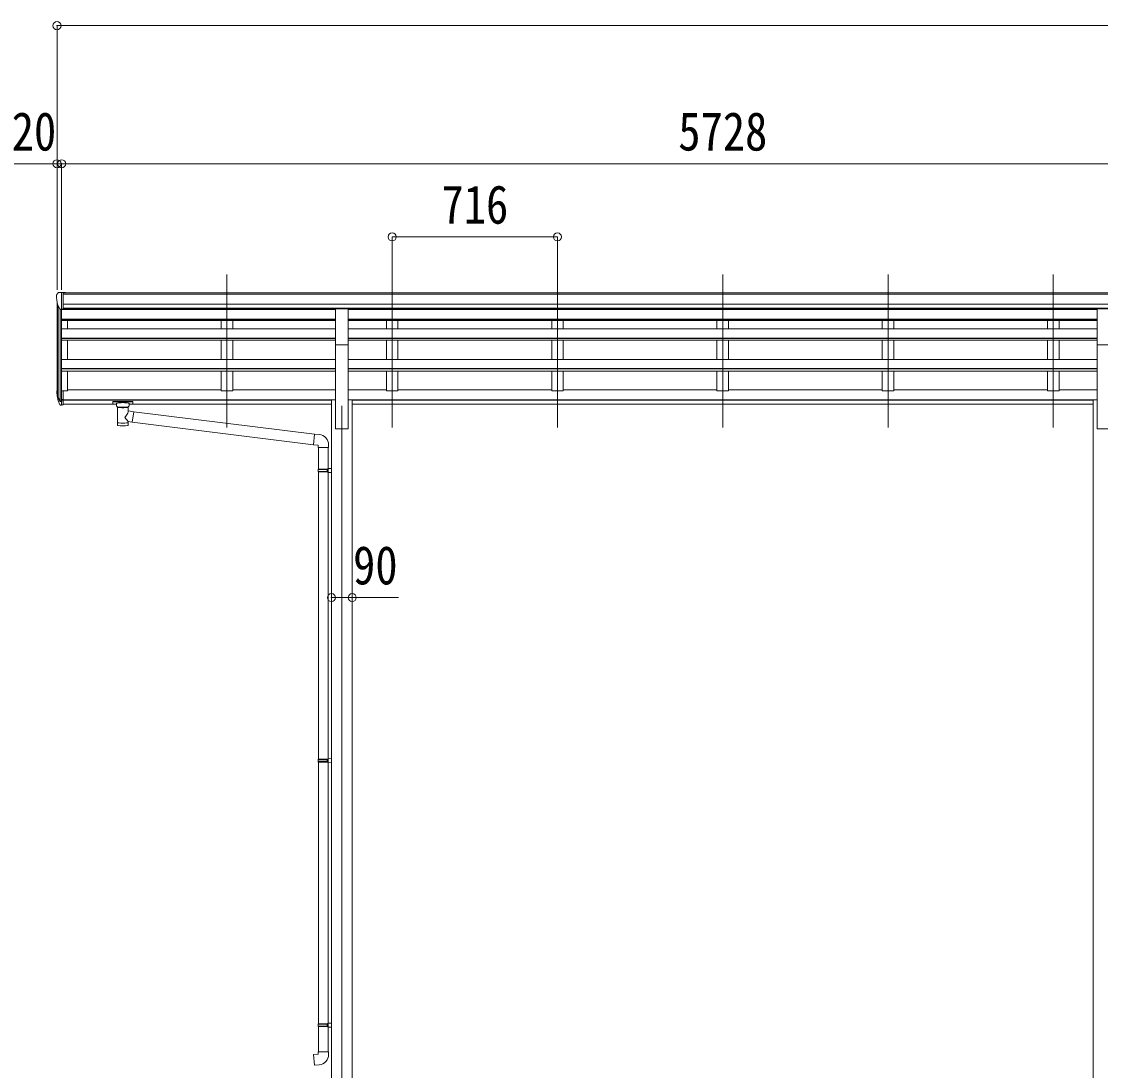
# Model space of a CAD drawing. Units: millimetres at full size. Extents: x -9783 to 9892, y -6828 to 6752.
# Drawn here: x -3208 to 1466, y -3855 to 686 of the extents above; entities that cross this region are included whole.
import ezdxf
from ezdxf.enums import TextEntityAlignment as Align

# ---------------------------------------------------------------- set-up
doc = ezdxf.new("R2010")
doc.units = ezdxf.units.MM
doc.header["$LTSCALE"] = 35
doc.header["$PDMODE"] = 32
doc.header["$PDSIZE"] = 35
for name, color, linetype, lineweight in [('0-1_本体', 4, 'Continuous', 9), ('0-2_部品', 7, 'Continuous', 9), ('0-8_PARTS2', 2, 'Continuous', 9), ('0-A_寸法', 6, 'Continuous', 9)]:
    doc.layers.add(name, color=color, linetype=linetype, lineweight=lineweight)
doc.styles.add('ＭＳ ゴシック', font='')
doc.styles.get('ＭＳ ゴシック').set_extended_font_data('MS Gothic')

msp = doc.modelspace()

# ---------------------------------------------------------------- linework, layer by layer
at = {"layer": '0-1_本体'}
for p, q in [((-3028.14, -489), (2676.86, -489)), ((-3028.14, -494.34), (2676.86, -494.34)), ((-3054.64, -914.73), (-3054.64, -525.75)), ((-3050.36, -544.55), (-3050.36, -937.3)), ((-3040.64, -559.9), (-3040.64, -955.31)), ((-3034.64, -560.38), (-3034.64, -910.87)), ((-3028.14, -537.88), (2686.86, -537.88)), ((-3028.14, -555.54), (2686.86, -555.54)), ((-3028.14, -557.92), (-1848.14, -557.92)), ((-3009.64, -560.92), (-3009.64, -557.92)), ((-2343.64, -558), (-2343.64, -560.3)), ((-2293.64, -558), (-2293.64, -560.3)), ((-1793.14, -557.92), (1451.86, -557.92)), ((-1627.64, -558), (-1627.64, -560.3)), ((-1577.64, -558), (-1577.64, -560.3)), ((-911.64, -558), (-911.64, -560.83)), ((-861.64, -558), (-861.64, -560.83)), ((-195.64, -557.92), (-195.64, -560.92)), ((-145.64, -557.92), (-145.64, -560.92)), ((520.36, -557.92), (520.36, -560.92)), ((570.36, -557.92), (570.36, -560.92)), ((1236.36, -557.92), (1236.36, -560.92)), ((1286.36, -557.92), (1286.36, -560.92)), ((-3034.64, -560.92), (-1848.14, -560.92)), ((-1848.14, -603.07), (-3034.64, -603.07)), ((-1848.14, -604.47), (-3034.64, -604.47)), ((-1793.14, -560.92), (1451.86, -560.92)), ((1451.86, -603.07), (-1793.14, -603.07)), ((1451.86, -604.47), (-1793.14, -604.47)), ((-1848.14, -608.25), (-3034.64, -608.25)), ((-1848.14, -644.31), (-3034.64, -644.31)), ((-3009.64, -644.31), (-3009.64, -608.25)), ((-2343.64, -608.25), (-2343.64, -644.31)), ((-2293.64, -608.25), (-2293.64, -644.31)), ((1451.86, -608.25), (-1793.14, -608.25)), ((1451.86, -644.31), (-1793.14, -644.31)), ((-1627.64, -608.25), (-1627.64, -644.31)), ((-1577.64, -608.25), (-1577.64, -644.31)), ((-911.64, -608.25), (-911.64, -644.31)), ((-861.64, -608.25), (-861.64, -644.31)), ((-195.64, -608.25), (-195.64, -644.31)), ((-145.64, -608.25), (-145.64, -644.31)), ((520.36, -608.25), (520.36, -644.31)), ((570.36, -608.25), (570.36, -644.31)), ((1236.36, -608.25), (1236.36, -644.31)), ((1286.36, -608.25), (1286.36, -644.31)), ((-1848.14, -685.05), (-3034.64, -685.05)), ((-1848.14, -686.53), (-3034.64, -686.53)), ((-1848.14, -693.33), (-3034.64, -693.33)), ((-3009.64, -776.68), (-3009.64, -693.33)), ((-2343.64, -693.33), (-2343.64, -776.38)), ((-2293.64, -693.33), (-2293.64, -776.38)), ((-1848.14, -1077.57), (-1848.14, -689.33)), ((1451.86, -685.05), (-1793.14, -685.05)), ((1451.86, -686.53), (-1793.14, -686.53)), ((-1793.14, -1077.57), (-1793.14, -689.33)), ((1451.86, -693.33), (-1793.14, -693.33)), ((-1627.64, -693.33), (-1627.64, -776.38)), ((-1577.64, -693.33), (-1577.64, -776.38)), ((-911.64, -693.33), (-911.64, -776.38)), ((-861.64, -693.33), (-861.64, -776.38)), ((-195.64, -693.33), (-195.64, -776.68)), ((-145.64, -693.33), (-145.64, -776.68)), ((520.36, -693.33), (520.36, -776.68)), ((570.36, -693.33), (570.36, -776.68)), ((1236.36, -693.33), (1236.36, -776.68)), ((1286.36, -693.33), (1286.36, -776.68)), ((1451.86, -1077.57), (1451.86, -689.33)), ((-3034.64, -776.68), (-1848.14, -776.68)), ((-1793.14, -776.68), (1451.86, -776.68)), ((-1848.14, -815.89), (-3034.64, -815.89)), ((-1848.14, -817.37), (-3034.64, -817.37)), ((-1848.14, -827.03), (-3034.64, -827.03)), ((-3009.64, -913.1), (-3009.64, -827.03)), ((-2343.64, -826.85), (-2343.64, -913.1)), ((-2293.64, -826.85), (-2293.64, -913.1)), ((1451.86, -815.89), (-1793.14, -815.89)), ((1451.86, -817.37), (-1793.14, -817.37)), ((1451.86, -827.03), (-1793.14, -827.03)), ((-1627.64, -826.85), (-1627.64, -913.1)), ((-1577.64, -826.85), (-1577.64, -913.1)), ((-911.64, -826.85), (-911.64, -913.1)), ((-861.64, -826.85), (-861.64, -913.1)), ((-195.64, -826.85), (-195.64, -913.1)), ((-145.64, -826.85), (-145.64, -913.1)), ((520.36, -826.85), (520.36, -913.1)), ((570.36, -826.85), (570.36, -913.1)), ((1236.36, -826.85), (1236.36, -913.1)), ((1286.36, -826.85), (1286.36, -913.1)), ((-3009.64, -913.08), (-3028.14, -913.08)), ((-3009.64, -908.28), (-2343.64, -908.28)), ((-2293.64, -913.08), (-2343.64, -913.08)), ((-2293.64, -908.28), (-1848.14, -908.28)), ((-1793.14, -908.28), (-1627.64, -908.28)), ((-1577.64, -913.08), (-1627.64, -913.08)), ((-1577.64, -908.28), (-911.64, -908.28)), ((-861.64, -913.08), (-911.64, -913.08)), ((-861.64, -908.28), (-195.64, -908.28)), ((-145.64, -913.08), (-195.64, -913.08)), ((-145.64, -908.28), (520.36, -908.28)), ((570.36, -913.08), (520.36, -913.08)), ((570.36, -908.28), (1236.36, -908.28)), ((1286.36, -913.08), (1236.36, -913.08)), ((1286.36, -908.28), (1451.86, -908.28)), ((-3028.14, -952.58), (-1865.84, -952.58)), ((-3028.14, -953.96), (-1865.84, -953.96)), ((-3028.14, -971.14), (-2796.64, -971.14)), ((-2742.64, -971.14), (-1865.84, -971.14)), ((-1865.84, -951.18), (-1848.14, -951.18)), ((-1865.84, -951.18), (-1865.84, -4427.55)), ((-1793.14, -951.18), (-1775.44, -951.18)), ((-1775.44, -951.18), (-1775.44, -4427.57)), ((-1775.44, -952.58), (1434.16, -952.58)), ((-1775.44, -953.96), (1434.16, -953.96)), ((-1775.44, -971.14), (1434.16, -971.14)), ((1434.16, -951.18), (1451.86, -951.18)), ((1434.16, -951.18), (1434.16, -4427.57)), ((-1848.14, -1077.57), (-1793.14, -1077.57)), ((1451.86, -1077.57), (1506.86, -1077.57))]:
    msp.add_line(p, q, dxfattribs=at)
at = {"layer": '0-2_部品'}
for p, q in [((-3056.64, -496.76), (-3056.64, -497.39)), ((-3049.73, -487.96), (-3053.8, -493.77)), ((-3046.64, -487.39), (-3048.98, -487.54)), ((-3046.64, -487.39), (-3028.14, -487.39)), ((-3034.64, -560.38), (-3034.64, -487.39)), ((-3028.14, -487.39), (-3018.14, -487.48)), ((-3028.14, -559.38), (-3028.14, -487.39)), ((-3018.14, -489), (-3018.14, -487.48)), ((-3042.27, -558.56), (-3051.54, -542.5)), ((-3034.64, -560.38), (-3039.85, -560.06)), ((-3028.14, -559.38), (-3034.64, -559.38)), ((-1848.14, -557.26), (-1793.14, -557.26)), ((-1848.14, -714.21), (-1848.14, -557.26)), ((-1793.14, -714.21), (-1793.14, -557.26)), ((1451.86, -557.26), (1506.86, -557.26)), ((1451.86, -714.21), (1451.86, -557.26)), ((-1848.14, -714.21), (-1793.14, -714.21)), ((1451.86, -714.21), (1506.86, -714.21)), ((-3034.64, -912.7), (-3034.64, -974.58)), ((-3028.14, -912.7), (-3034.64, -912.7)), ((-3028.14, -912.7), (-3028.14, -973.76)), ((-3052.25, -938.74), (-3042.09, -957.91)), ((-3041.08, -956.66), (-3050.83, -938.25)), ((-3049.66, -955.6), (-3042.09, -973.08)), ((-3034.64, -957.41), (-3039.78, -957.41)), ((-3034.64, -959.41), (-3039.49, -959.41)), ((-3034.64, -974.58), (-3039.49, -974.58)), ((-3028.14, -951.01), (-3034.64, -951.01)), ((-3028.14, -956.41), (-3034.64, -956.41)), ((-3028.14, -973.76), (-3034.64, -973.76)), ((-2813.14, -959.48), (-2813.14, -970.24)), ((-2813.14, -959.67), (-2813.14, -961.21)), ((-2811.14, -958.81), (-2728.14, -958.81)), ((-2811.14, -960.99), (-2728.14, -960.99)), ((-2811.14, -970.9), (-2796.64, -970.9)), ((-2796.64, -977.71), (-2796.64, -967.43)), ((-2742.64, -977.71), (-2742.64, -967.43)), ((-2742.64, -970.9), (-2728.14, -970.9)), ((-2726.14, -959.48), (-2726.14, -970.24)), ((-2792.54, -982.21), (-2792.56, -1062.5)), ((-2746.74, -999.78), (-2746.74, -982.2)), ((-2721.52, -1003.69), (-2746.74, -999.78)), ((-2721.52, -1003.69), (-2728.54, -1048.95)), ((-2721.52, -1003.69), (-1939.76, -1100.49)), ((-2746.73, -1062.5), (-2746.74, -1045.87)), ((-2746.74, -1046.12), (-2728.54, -1048.95)), ((-1943.77, -1146.31), (-2728.54, -1048.95)), ((-1918.92, -1102.31), (-1939.76, -1100.49)), ((-1923.84, -1158.05), (-1877.84, -1158.05)), ((-1921.84, -1158.05), (-1921.84, -1252.05)), ((-1879.84, -1158.05), (-1879.84, -1249.49)), ((-1877.84, -1158.05), (-1877.84, -1147.14)), ((-1923.84, -1254.05), (-1922.84, -1252.05)), ((-1923.84, -1254.05), (-1879.84, -1254.05)), ((-1923.84, -1254.05), (-1923.84, -1262.05)), ((-1922.84, -1252.05), (-1879.84, -1252.05)), ((-1884.32, -1254.05), (-1884.75, -1252.05)), ((-1881.84, -1249.55), (-1865.84, -1249.08)), ((-1881.84, -1251.55), (-1881.84, -1249.55)), ((-1881.84, -1251.55), (-1879.84, -1251.55)), ((-1865.84, -1249.08), (-1865.84, -1267.02)), ((-1923.84, -1262.05), (-1879.84, -1262.05)), ((-1923.84, -1262.05), (-1922.84, -1264.05)), ((-1922.84, -1264.05), (-1879.84, -1264.05)), ((-1921.84, -1264.05), (-1921.84, -2508.24)), ((-1881.84, -1266.55), (-1881.84, -1264.55)), ((-1881.84, -1266.55), (-1865.84, -1267.02)), ((-1879.84, -1266.61), (-1879.84, -2505.68)), ((-1923.84, -2510.24), (-1922.84, -2508.24)), ((-1923.84, -2510.24), (-1879.84, -2510.24)), ((-1923.84, -2510.24), (-1923.84, -2518.24)), ((-1923.84, -2518.24), (-1879.84, -2518.24)), ((-1923.84, -2518.24), (-1922.84, -2520.24)), ((-1922.84, -2508.24), (-1879.84, -2508.24)), ((-1922.84, -2520.24), (-1879.84, -2520.24)), ((-1921.84, -2520.24), (-1921.84, -3653.4)), ((-1884.32, -2510.24), (-1884.75, -2508.24)), ((-1881.84, -2505.74), (-1865.84, -2505.27)), ((-1881.84, -2507.74), (-1881.84, -2505.74)), ((-1881.84, -2507.74), (-1879.84, -2507.74)), ((-1881.84, -2522.74), (-1881.84, -2520.74)), ((-1881.84, -2522.74), (-1865.84, -2523.21)), ((-1879.84, -2522.8), (-1879.84, -3650.84)), ((-1865.84, -2505.27), (-1865.84, -2523.21)), ((-1923.84, -3655.4), (-1922.84, -3653.4)), ((-1923.84, -3655.4), (-1879.84, -3655.4)), ((-1923.84, -3655.4), (-1923.84, -3663.4)), ((-1923.84, -3663.4), (-1879.84, -3663.4)), ((-1923.84, -3663.4), (-1922.84, -3665.4)), ((-1922.84, -3653.4), (-1879.84, -3653.4)), ((-1922.84, -3665.4), (-1879.84, -3665.4)), ((-1921.84, -3665.4), (-1921.84, -3775.4)), ((-1884.32, -3655.4), (-1884.75, -3653.4)), ((-1881.84, -3650.9), (-1865.84, -3650.43)), ((-1881.84, -3652.9), (-1881.84, -3650.9)), ((-1881.84, -3652.9), (-1879.84, -3652.9)), ((-1881.84, -3667.9), (-1881.84, -3665.9)), ((-1881.84, -3667.9), (-1865.84, -3668.37)), ((-1879.84, -3667.96), (-1879.84, -3775.4)), ((-1865.84, -3650.43), (-1865.84, -3668.37)), ((-1923.84, -3775.4), (-1877.84, -3775.4)), ((-1923.84, -3785.4), (-1923.84, -3775.4)), ((-1877.84, -3775.4), (-1877.84, -3786.32))]:
    msp.add_line(p, q, dxfattribs=at)
for points in [[(-2813.14, -959.48), (-2813.11, -959.28), (-2813.02, -959.14), (-2812.92, -959.05), (-2812.82, -958.99), (-2812.7, -958.94), (-2812.41, -958.88), (-2811.92, -958.83), (-2811.38, -958.81), (-2811.14, -958.81)], [(-2813.14, -970.24), (-2813.11, -970.43), (-2813.02, -970.57), (-2812.92, -970.66), (-2812.82, -970.72), (-2812.7, -970.77), (-2812.41, -970.83), (-2811.92, -970.88), (-2811.38, -970.9), (-2811.14, -970.9)], [(-2796.6, -977.65), (-2796.63, -978.01), (-2796.38, -978.96), (-2795.86, -979.85), (-2795.06, -980.69), (-2793.94, -981.48), (-2792.54, -982.21)], [(-2746.74, -982.2), (-2746.51, -982.1), (-2745.15, -981.37), (-2744.04, -980.52), (-2743.29, -979.65), (-2742.82, -978.76), (-2742.65, -977.87)], [(-2728.14, -958.81), (-2727.79, -958.82), (-2727.26, -958.84), (-2726.81, -958.89), (-2726.51, -958.97), (-2726.34, -959.07), (-2726.22, -959.21), (-2726.15, -959.39), (-2726.14, -959.48)], [(-2728.14, -970.9), (-2727.79, -970.9), (-2727.26, -970.87), (-2726.81, -970.82), (-2726.51, -970.74), (-2726.34, -970.64), (-2726.22, -970.5), (-2726.15, -970.32), (-2726.14, -970.24)], [(-1939.76, -1100.49), (-1943.77, -1146.31), (-1923.84, -1148.05), (-1923.84, -1158.05)], [(-1884.32, -1254.05), (-1884.32, -1262.05), (-1884.75, -1264.05)], [(-1881.84, -1264.55), (-1879.84, -1264.55), (-1879.84, -1251.55)], [(-1884.32, -2510.24), (-1884.32, -2518.24), (-1884.75, -2520.24)], [(-1881.84, -2520.74), (-1879.84, -2520.74), (-1879.84, -2507.74)], [(-1884.32, -3655.4), (-1884.32, -3663.4), (-1884.75, -3665.4)], [(-1881.84, -3665.9), (-1879.84, -3665.9), (-1879.84, -3652.9)], [(-1918.92, -3831.15), (-1939.76, -3832.97), (-1943.77, -3787.14), (-1923.84, -3785.4)]]:
    msp.add_lwpolyline(points, dxfattribs=at)
for centre, radius, start, end in [((-3053.64, -496.76), 3, 93, 180), ((-2854.64, -497.39), 202, 180, 192.90261), ((-3048.91, -488.53), 1, 93.5, 145), ((-3039.67, -557.06), 3, 210, 266.5), ((-2965.98, -916.57), 89.07, 174.49576, 194.41188), ((-2966.7, -912.29), 88.05, 177.22392, 197.21071), ((-2921.43, -919.52), 133.22, 183.27987, 195.71302), ((-3039.49, -956.41), 3, 210, 270), ((-3039.49, -971.58), 3, 210, 270), ((-3039.78, -955.91), 1.5, 210, 270), ((-1922.84, -1147.14), 45, 0, 85), ((-1922.84, -3786.32), 45, 275, 0)]:
    msp.add_arc(centre, radius, start, end, dxfattribs=at)
for centre, major_axis, ratio, start_param, end_param in [((-2811.14, -961.21), (2, 0), 0.109601, 1.5707963, 3.1415927), ((-2769.64, -967.43), (27, 0), 0.122176, 6.2831853, 9.424778), ((-2758.64, -977.71), (16, 0), 0.361356, 6.2636979, 6.2831853), ((-2728.14, -961.21), (2, 0), 0.109601, 0, 1.5707963), ((-2769.63, -982.66), (-22.91, 0.42), 0.072511, 0.0008029, 1.5715993), ((-2769.63, -984.28), (-22.91, 0.42), 0.072511, 0.0008029, 1.5715993), ((-2769.66, -982.66), (22.92, 0.42), 0.07247, 4.71158, 6.2823764), ((-2769.66, -984.28), (22.92, 0.42), 0.07247, 4.71158, 6.2823764), ((-2769.64, -1026.32), (-22.81, -26.62), 0.234429, 1.6855472, 3.1268519), ((-2769.64, -1062.5), (22.92, 0), 0.101955, 3.1415499, 6.2833984), ((-2769.64, -1050.06), (22.91, 0), 0.122865, 3.1415927, 6.2831853), ((-2767.09, -1023.68), (20.32, -22.25), 0.045535, 0.0389954, 1.3075346)]:
    msp.add_ellipse(centre, major_axis=major_axis, ratio=ratio, start_param=start_param, end_param=end_param, dxfattribs=at)
at = {"layer": '0-8_PARTS2'}
for p, q in [((-2318.64, -1071.79), (-2318.64, -409.27)), ((-1602.64, -1071.79), (-1602.64, -409.27)), ((-886.64, -1071.79), (-886.64, -409.27)), ((-170.64, -1071.79), (-170.64, -409.27)), ((545.36, -1071.79), (545.36, -409.27)), ((1261.36, -1071.79), (1261.36, -409.27)), ((-1820.64, -978), (-1820.64, -4528))]:
    msp.add_line(p, q, dxfattribs=at)
at = {"layer": '0-A_寸法'}
for p, q in [((-3054.64, 668.43), (-3054.64, -475.26)), ((-3054.64, 668.43), (8441.36, 668.43)), ((-3054.64, 70.36), (-3254.64, 70.36)), ((-3054.64, 70.36), (-3054.64, -475.26)), ((-3034.64, 70.36), (-3054.64, 70.36)), ((-3034.64, 70.36), (-3034.64, -475.26)), ((-3034.64, 70.36), (-3034.64, -475.26)), ((-3034.64, 70.36), (2693.36, 70.36)), ((-1602.64, -246.26), (-1602.64, -475.26)), ((-1602.64, -246.26), (-886.64, -246.26)), ((-886.64, -246.26), (-886.64, -475.26)), ((-1865.84, -1808.18), (-1775.84, -1808.18)), ((-1775.84, -1808.18), (-1575.84, -1808.18))]:
    msp.add_line(p, q, dxfattribs=at)
for p in [(-3054.64, 668.43), (-3054.64, 70.36), (-3034.64, 70.36), (-3034.64, 70.36), (-1602.64, -246.26), (-886.64, -246.26), (-1865.84, -1808.18), (-1775.84, -1808.18)]:
    msp.add_point(p, dxfattribs=at)

# ---------------------------------------------------------------- texts
at = {"layer": '0-A_寸法', "color": 7, "style": 'ＭＳ ゴシック', "width": 0.85}
for s, p in [('20', (-3250.89, 77.36)), ('5728', (-363.14, 77.36)), ('716', (-1389.02, -239.26)), ('90', (-1772.09, -1801.18))]:
    msp.add_text(s, height=166.8, dxfattribs=at).set_placement(p, align=Align.BOTTOM_LEFT)

doc.saveas('drawing.dxf')
